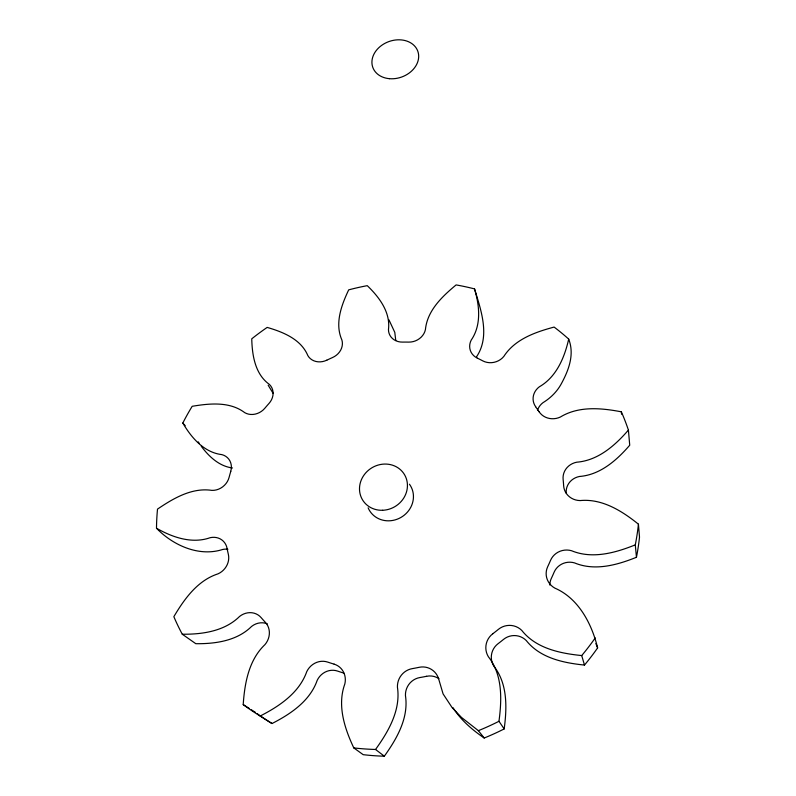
<?xml version="1.0" encoding="UTF-8"?>
<svg xmlns="http://www.w3.org/2000/svg" width="796" height="796" viewBox="0 0 796 796"><rect width="100%" height="100%" fill="white"/><g stroke="black" fill="none" stroke-linecap="round" stroke-linejoin="round"><path stroke-width="1.19" d="M343.822 673.088A168.682 157.389 -32.4 0 1 337.594 671.088A17.034 15.94 -60.1 0 0 317.196 680.341C309.982 701.047 290.649 714.012 272.003 723.534L260.173 716.032A246.432 229.079 -32.2 0 1 243.208 704.599C244.651 683.286 248.76 659.983 264.969 644.601A17.094 15.542 -53.4 0 0 265.297 622.253A173.389 160.901 -32.1 0 1 261.038 617.517A17.054 15.472 -53 0 0 239.606 616.422C224.621 631.238 202.453 634.442 182.284 634.223A246.422 229.079 -32.2 0 1 173.846 616.681C184.334 599.02 197.527 580.473 217.985 573.856A16.497 14.676 -47.3 0 0 228.323 554.235A173.389 160.901 -32.1 0 1 227.019 548.136A16.447 14.617 -46.8 0 0 210.194 537.688C191.985 544.136 172.453 537.36 156.494 528.226A246.432 229.079 -32.2 0 1 157.508 509.112C173.379 498.366 191.896 487.371 211.875 490.376A15.93 13.97 -41.1 0 0 229.099 477.351A173.389 160.901 -32.1 0 1 230.8 471.302M452.984 707.674C460.824 720.062 472.187 729.803 484.197 738.021A239.705 224.024 -32.5 0 0 504.186 728.917C506.992 707.823 507.768 683.774 493.819 666.123A16.965 16.865 -40.9 0 1 498.067 643.695A168.682 157.389 -32.4 0 0 503.5 639.417A16.955 16.855 -28.4 0 1 526.265 640.531C540.086 658.053 563.459 662.929 584.483 665.068A239.715 224.034 -32.5 0 0 597.617 647.904C591.846 623.974 578.642 598.403 554.902 588.144A17.333 16.736 -1.7 0 1 547.708 566.662A173.389 160.901 -32.1 0 0 550.524 560.394A17.313 16.666 -1.7 0 1 571.558 550.732C592.353 559.339 615.417 552.852 635.288 544.862A246.422 229.079 -32.2 0 0 638.432 524.176C622.014 510.962 602.124 498.435 580.115 500.575A16.945 15.85 -4.9 0 1 563.648 485.819A173.389 160.901 -32.1 0 0 563.12 479.371A16.905 15.771 -5.4 0 1 576.742 462.197C598.035 460.526 615.059 445.531 628.412 430.089A246.422 229.079 -32.2 0 0 621.348 411.821C601.259 407.96 578.662 405.851 560.384 417.024A16.398 14.925 -10.5 0 1 539.161 411.821M504.186 728.927L498.963 721.285C501.878 699.634 502.724 674.909 488.396 656.78A17.472 17.303 -35.6 0 1 492.794 633.755M477.341 358.15A173.389 160.901 -32.1 0 1 482.844 360.906A15.87 14.139 -16.5 0 0 503.868 356.369C514.913 339.225 535.36 332.101 554.115 327.076A246.422 229.079 -32.2 0 1 568.702 339.096C564.543 357.484 556.484 376.946 539.36 386.786A16.358 14.855 -11 0 0 535.658 406.706M476.535 356.787C490.426 336.21 481.043 310.231 474.525 288.908A246.422 229.079 -32.2 0 0 456.108 284.918C442.208 296.47 427.263 310.549 425.422 329.614A15.502 13.602 -22.5 0 1 408.746 342.111A173.438 160.951 -32.1 0 0 402.497 342.101A15.482 13.572 -23 0 1 388.458 329.644C390.667 312.201 379.105 297.037 367.264 285.665A246.432 229.079 -32.2 0 0 348.688 289.863C341.494 305.127 334.539 323.445 341.892 339.982A15.363 13.383 -28.5 0 1 332.539 357.533A173.389 160.901 -32.1 0 0 326.818 360.19M334.131 664.163A17.552 16.408 -59.2 0 1 344.827 683.993C337.026 705.336 344.569 728.34 353.792 747.902L363.185 754.668A239.705 224.024 -32.5 0 0 384.329 756.2C396.826 738.758 408.865 717.922 405.453 695.605A17.184 16.577 -65.1 0 1 419.85 677.555A168.682 157.389 -32.4 0 0 426.586 676.282M353.792 747.912A246.432 229.079 -32.2 0 0 375.543 749.464C388.428 731.554 400.885 710.151 397.433 687.177A17.681 17.024 -62.4 0 1 412.288 668.63A173.389 160.901 -32.1 0 0 419.213 667.297A17.671 17.064 -62.5 0 1 438.795 679.386L443.083 693.903L452.068 707.535L461.481 717.425L478.366 730.658L484.197 738.021M260.173 716.032C279.366 706.221 299.266 692.908 306.759 671.625A17.522 16.338 -58.7 0 1 327.743 662.113A173.389 160.901 -32.1 0 0 334.151 664.133M638.432 524.176L639.506 537.111A239.705 224.024 -32.5 0 1 636.452 557.28C617.149 565.051 594.712 571.329 574.523 562.891A16.825 16.258 0.4 0 0 554.076 572.284A168.682 157.389 -32.4 0 1 551.349 578.384A16.845 16.318 0.6 0 0 549.827 585.06M595.249 637.914A246.432 229.079 -32.2 0 1 581.717 655.566C560.105 653.397 536.056 648.461 521.818 630.462A17.452 17.293 -27.5 0 0 498.395 629.357A173.389 160.901 -32.1 0 1 492.804 633.745M232.522 467.978C219.189 466.297 208.92 456.536 201.239 446.228M243.218 704.599L249.327 708.49M251.367 709.793L255.446 712.38M182.284 634.223L195.806 643.695C215.437 643.934 237.029 640.87 251.606 626.412A16.587 15.114 -53.9 0 1 267.307 623.845M375.543 749.464L384.329 756.2M156.494 528.226C172.881 545.27 198.96 557.12 222.621 549.489A16.01 14.308 -47.4 0 1 227.895 549.26M326.788 360.18A15.363 13.383 -29 0 1 307.863 355.633C301.027 339.195 283.068 332.022 267.167 327.405A246.432 229.079 -32.2 0 0 251.755 338.817C252.153 355.205 255.038 374.14 269.366 384.398A15.502 13.492 -34.5 0 1 268.988 403.463A173.369 160.882 -32.1 0 0 264.839 408.239A15.522 13.512 -35 0 1 244.74 412.656C229.736 401.313 209.587 403.403 192.184 406.298A246.432 229.079 -32.2 0 0 182.821 423.024L185.199 425.701M273.177 393.403L268.162 385.204M198.224 441.86L199.428 443.611M182.831 423.024C191.348 437.671 203.995 452.486 221.875 454.625A15.89 13.92 -40.6 0 1 230.76 471.312M388.945 319.843L394.786 332.34L395.761 340.529M595.866 643.566L597.617 647.904M581.717 655.566L584.483 665.068M474.525 288.908C479.5 305.495 481.59 325.066 471.202 340.121A15.83 14.089 -16.9 0 0 477.331 358.13M568.702 339.106C574.603 354.22 568.931 369.583 561.727 383.015C557.469 391.224 550.882 397.841 543.021 402.657A15.92 14.537 -10.4 0 0 537.509 410.348M621.348 411.821L621.577 414.209M635.288 544.862L636.452 557.28M628.412 430.089L629.726 445.223C616.761 460.257 600.204 474.884 579.478 476.476A16.437 15.403 -4.3 0 0 566.245 493.221M409.452 484.217A23.94 22.179 -31.9 0 1 400.866 517.48A23.94 22.179 -31.9 0 1 368.13 507.808M535.579 406.686A173.369 160.882 -32.1 0 1 539.091 411.801M426.576 676.292A17.184 16.616 -65.3 0 1 438.924 678.65M272.003 723.534A239.705 224.024 -32.5 0 1 257.227 713.694M498.953 721.295A246.432 229.079 -32.2 0 1 478.356 730.668M382.617 510.276A24.487 22.577 -31.7 0 0 404.647 474.884A24.487 22.577 -31.7 0 0 363.155 476.346A24.487 22.577 -31.7 0 0 382.617 510.276M389.413 78.685A23.91 18.845 -19.8 0 0 417.84 51.322A23.91 18.845 -19.8 0 0 378.647 47.869A23.91 18.845 -19.8 0 0 389.413 78.685"/></g></svg>
